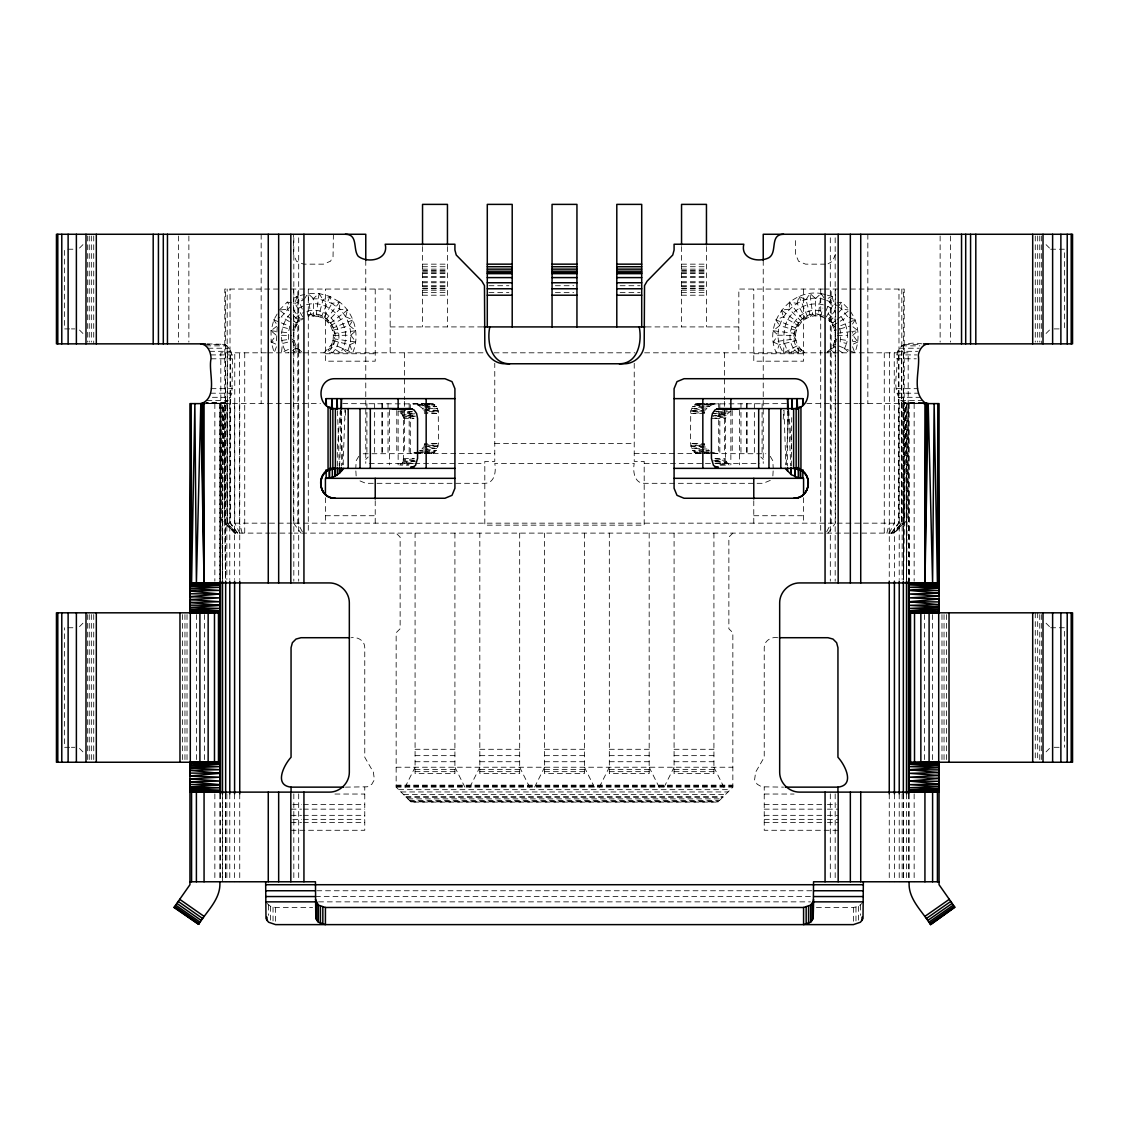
<?xml version="1.0" encoding="UTF-8"?>
<svg xmlns="http://www.w3.org/2000/svg" width="1129" height="1129" viewBox="0 0 1129 1129"><rect width="100%" height="100%" fill="white"/><g stroke="black" fill="none" stroke-linecap="round" stroke-linejoin="round"><path stroke-width="0.75" stroke-dasharray="5 3.75" d="M207.2 343.851L224.713 344.359L229.385 348.226L232.08 354.915L232.447 358.796L231.953 393.202L228.298 400.597L222.469 403.617L222.413 582.931L221.016 403.617L220.48 582.931L220.127 403.617L219.816 582.931L219.816 403.617M306.608 304.689C330.783 298.056 353.814 326.041 342.835 348.551L346.786 352.812C354.125 338.7 351.105 320.241 339.646 309.205L339.646 302.092L329.936 296.433L319.084 293.498L307.836 293.498L304.689 298.493M840.202 321.215L847.667 316.783L841.712 309.205L841.726 302.092L837.097 302.868M209.514 403.406L223.373 403.519L222.427 579.417L222.498 403.617M903.539 579.403L904.611 403.236C889.158 393.174 899.192 369.846 896.92 354.915C898.134 342.44 912.274 342.27 921.8 343.851M791.26 465.938L791.711 417.617M307.907 314.864C327.65 308.485 344.387 335.623 329.668 350.371L323.952 352.812L330.966 345.403L333.422 344.486L352.714 352.812C360.165 335.285 354.647 313.834 339.646 302.092L331.954 303.391L318.378 298.832L308.556 298.832M849.855 350.682L854.794 352.812C860.227 339.349 858.929 323.402 850.419 311.477M339.688 466.263L341.113 410.773M343.117 464.852L345.079 408.599M786.151 464.852L788.578 408.599M841.049 316.572C846.778 324.15 848.853 334.255 846.609 343.484L840.202 341.918L840.752 332.829L839.087 326.366L855.175 319.86L849.163 317.404M277.226 327.085L276.478 341.226L271.158 341.988L271.016 330.755L273.825 319.86L278.581 311.477M267.686 352.812L289.109 352.812L285.369 351.175C278.595 338.954 280.994 322.725 291.056 313.043L287.288 309.205L287.274 302.092L291.903 302.868M281.304 322.88L289.913 326.366L288.248 332.829L288.798 341.918L282.391 343.484L281.516 352.812L291.155 348.028M825.384 318.561C809.07 308.288 788.07 328.906 798.034 345.403L783.597 352.812C765.18 326.93 795.917 289.998 825.101 299.75L832.017 296.433L834.783 298.042M783.201 419.141L783.794 410.363M821.093 314.864C799.642 307.921 783.385 339.519 801.915 352.812L801.054 349.567L798.034 345.403L798.372 352.812L801.054 349.567L805.048 352.812M330.585 325.702L345.601 316.783L353.095 319.86L333.619 327.735L330.585 325.702L330.797 322.767L347.549 310.08L339.646 309.205L331.954 303.391L329.936 296.433L323.021 299.75L318.561 316.614C330.656 319.592 337.105 334.579 330.966 345.403L331.912 347.379L340.605 352.812L342.835 348.551M827.359 351.726C835.531 346.095 837.676 334.128 832.666 325.702L832.877 322.767L828.855 318.688L835.135 310.588L827.867 306.354M337.289 449.032L340.295 410.363M431.433 453.421L436.415 450.513L438.489 443.471L438.25 410.998L436.415 406.539L433.268 403.956L342.524 403.617M786.476 403.617L695.732 403.956L692.585 406.539L690.75 410.998L690.511 443.471L692.585 450.513L697.567 453.421M783.597 352.812C784.429 339.264 781.24 323.219 793.122 313.043C801.025 305.253 813.007 302.078 823.718 304.943M405.593 410.617L398.833 411.168L402.587 415.035L403.476 418.563L403.476 458.402L402.898 461.338L399.864 465.049L408.557 465.275M720.443 465.275L729.136 465.049L726.102 461.338L725.524 458.402L725.524 418.563L726.737 414.498L731.253 410.519M772.857 475.93L773.196 470.031M835.46 254.194L832.539 261.236L828.079 263.819M329.936 296.433L321.836 315.824L318.561 316.614L316.318 314.328L319.084 293.498L313.467 298.508L313.467 315.951L308.372 316.614L306.128 308.132M823.916 315.824L820.628 316.614L818.398 314.328L821.164 293.498C789.693 288.347 762.767 323.924 776.286 352.812L779.236 344.754L796.185 340.619L794.026 338.982L773.224 341.988L778.163 335.172L795.62 335.511L794.026 338.982M301.641 351.726C291.875 345.079 291.028 329.724 299.51 321.652L300.145 318.688L293.865 310.588L305.282 304.943M801.576 321.652L789.354 309.205L781.451 310.08L798.203 322.767L801.576 321.652L802.225 318.688L789.354 302.092L797.046 303.391L805.683 318.561L802.225 318.688M886.858 533.114L889.426 523.164M820.628 316.614L822.872 308.132M302.713 316.981L294.979 303.391L296.983 296.433L304.745 294.33M797.046 303.391L799.064 296.433L805.979 299.75L810.439 316.614L807.164 315.824L799.064 296.433M345.601 316.783L347.549 310.08M837.055 338.982L834.895 340.619L835.502 344.486L833.978 347.379L830.013 349.567L834.458 352.812L837.083 349.313L842.686 352.812L846.609 343.484M332.632 330.416L349.411 325.646L355.903 330.755L335.045 333.267L332.632 330.416L333.619 327.735M851.308 331.559L837.125 333.267L834.698 330.416L835.7 327.735L832.877 322.767L826.753 319.592M825.962 310.927L832.017 296.433L827.359 295.177M784.457 343.484L787.435 351.175L791.175 352.812L793.235 348.028C782.044 329.682 801.632 304.844 822.039 311.322M292.552 329.922L294.302 330.416L293.3 327.735L298.239 320.368L300.145 318.688L303.616 318.561L296.123 322.767L293.215 320.551L297.901 315.81L303.673 312.437M405.113 787.139L415.077 767.226M469.862 787.139L479.825 767.226M534.61 787.139L544.573 767.226M599.372 787.139L609.321 767.226M664.12 787.139L674.084 767.226M889.257 533.114L894.239 523.164M826.682 531.703L831.17 523.164L831.17 289.052M805.683 318.561L807.164 315.824M339.646 302.092L326.775 318.688L323.317 318.561L331.954 303.391M826.287 316.981L834.021 303.391L832.017 296.433M805.979 299.75L809.916 293.498L815.533 298.508L815.533 315.951L818.398 314.328M292.34 341.043L295.615 348.282L298.987 349.567L296.292 352.812L292.609 350.371M349.411 325.646L353.095 319.86M855.175 319.86L851.478 325.646L857.984 330.755L852.903 335.172L852.522 341.226L857.842 341.988L852.903 335.172L852.635 331.404L857.984 330.755M891.317 533.114L898.359 523.164L898.359 352.812M271.158 341.988L277.155 344.754L274.206 352.812L271.158 341.988L276.097 335.172L271.016 330.755L277.522 325.646L273.825 319.86L279.837 317.404M828.051 533.114L835.404 523.164L835.404 289.052M891.628 533.114L898.98 523.164L898.98 289.052M333.38 335.511L350.837 335.172L355.776 341.988L334.974 338.982L333.38 335.511L335.045 333.267M421.964 449.046L423.516 446.985L437.544 448.439L421.964 449.046L419.762 450.852L423.135 451.134M707.036 408.006L705.484 410.053L691.456 408.599L707.036 408.006L711.877 404.817L718.693 403.617L718.693 453.421L706.246 453.096M358.726 456.342L356.143 460.815L355.804 468.366M838.438 306.34L841.726 302.092L848.5 308.937M796.368 330.416L779.589 325.646L773.097 330.755L793.955 333.267L796.368 330.416L795.38 327.735L775.905 319.86L783.399 316.783L798.415 325.702L795.38 327.735M279.371 310.08L287.274 302.092L290.562 306.34L281.333 316.783L291.635 322.908M816.394 907.476L853.397 907.476L858.379 906.389L862.02 903.398M903.51 523.164L893.9 533.114L903.595 523.164L903.595 289.052M308.372 316.614L310.602 314.328L307.836 293.498L313.467 298.508M810.439 316.614L812.682 314.328L809.916 293.498M330.797 322.767L327.424 321.652L339.646 309.205M835.7 327.735L829.49 321.652L835.643 315.4M837.944 313.043L841.712 309.205L848.048 309.91M79.51 248.07L82.925 244.654M79.51 626.623L82.925 623.208M365.768 459.404L368.153 457.019M732.848 533.114L728.868 537.108L728.868 628.754L732.848 632.734L732.848 787.139L717.917 802.084L411.083 802.084L396.152 787.139L396.152 632.734L400.132 628.754L400.132 537.108L396.152 533.114M1046.075 333.464L1049.49 330.049M1046.075 751.858L1049.49 748.442M815.533 298.508L821.164 293.498L825.807 294.754M350.837 335.172L355.903 330.755M770.274 480.389L763.232 483.311L644.193 483.311C634.046 483.268 632.804 470.962 634.23 463.384L494.77 463.384C496.195 470.962 494.954 483.268 484.807 483.311L365.768 483.311L358.726 480.389M832.877 322.767L835.785 320.551L828.093 313.806M837.111 319.563L848.556 310.898M333.422 344.486L332.815 340.619L334.974 338.982M293.611 349.68L295.615 348.282L295.967 345.403L294.373 346.278M791.175 352.812L797.681 348.282L801.054 349.567M293.3 327.735L296.334 325.702L296.123 322.767M837.365 322.908L832.666 325.702M294.217 298.042L296.983 296.433L303.899 299.75L294.979 303.391M310.602 314.328L313.467 315.951L316.318 314.328M331.912 347.379L327.946 349.567L332.392 352.812C349.581 335.581 330.035 303.87 306.961 311.322M332.815 340.619L349.764 344.754L355.776 341.988M857.842 341.988L851.845 344.754L854.794 352.812M827.458 352.206L831.734 350.371L833.978 347.379L833.033 345.403L835.502 344.486M834.698 330.416L836.448 329.922M839.962 328.92L850.193 326.013M424.829 451.261L434.961 452.094L417.123 452.221L410.307 453.421L410.307 403.617L423.276 403.886M281.798 340.45L288.332 339.504M363.185 453.759L494.77 453.421M345.46 787.139L367.348 786.8L371.808 784.232L374.391 779.758L373.389 772.208L364.766 757.263L364.766 647.679C364.879 640.764 357.667 636.516 351.331 637.716M425.125 405.904L436.415 406.539L422.147 408.204L418.676 405.537L413.285 403.815L423.177 403.702M719.836 464.711L727.768 463.779L715.8 463.469M711.439 418.563L725.679 416.954L713.429 416.107M414.399 458.769L403.321 460.011L415.571 460.858M280.952 309.91L287.288 309.205M414.865 413.764L402.587 415.035L415.684 415.881M412.283 411.845L401.035 412.988L413.158 413.44M703.833 449.37L692.585 450.513L704.242 450.753M711.679 415.98L726.737 414.498L713.98 413.68M415.655 461.154L402.263 462.467L413.426 463.186M415.585 416.149L403.378 417.264L414.414 418.266M703.847 446.886L690.75 446.04L704.708 444.755L690.511 443.471L704.609 443.471M417.123 452.221L433.268 453.082L424.25 453.322M704.171 451.261L694.039 452.094L711.877 452.221L714.996 453.11L706.458 453.293M705.865 451.134L709.238 450.852L705.484 446.985L691.456 448.439L707.036 449.046M424.857 409.686L438.25 410.998L424.236 411.986L438.489 413.581L424.391 413.581M713.429 460.858L725.679 460.011L714.601 458.769M424.786 409.418L437.544 408.599L422.147 408.204L423.192 409.517M704.609 413.581L690.511 413.581L704.708 412.283L690.75 410.998L703.847 410.152M425.153 446.886L438.25 446.04L424.292 444.755L438.489 443.471L424.391 443.471M715.574 463.186L726.737 462.467L713.345 461.154M713.5 411.521L728.022 410.702M704.75 453.322L695.732 453.082L711.877 452.221M424.264 406.849L436.415 406.539M712.385 413.581L727.768 413.186L716.675 411.887M413.2 463.469L401.232 463.779L409.164 464.711M422.839 404.21L415.881 404.38L422.825 404.591M424.575 404.168L433.268 403.956L424.941 403.9M714.883 415.909L726.102 415.627M402.898 461.338L414.117 461.069M704.242 406.299L692.585 406.539L703.833 407.682M705.907 406.257L709.238 406.186L705.865 405.918M419.762 450.852L423.093 450.781M424.758 450.753L436.415 450.513L425.167 449.37M837.266 335.468L847.526 335.285M403.095 416.149L414.16 416.022M690.75 446.04L704.99 445.87M424.829 403.688L431.433 403.617M209.288 403.321L224.389 403.236L225.461 579.403M209.472 403.575L223.373 403.519L225.433 579.417L225.405 289.052M908.52 582.931L907.984 403.617L906.587 582.931L906.531 403.617L904.611 403.236L919.316 403.194M919.726 403.476L905.627 403.519L903.567 579.417L903.51 352.812M208.357 403.547L223.373 403.519M704.496 403.942L695.732 403.956L711.877 404.817L694.039 404.958L704.171 405.777M706.246 403.942L714.996 403.928L706.274 403.773M422.754 453.096L414.004 453.11L422.542 453.293M424.504 453.096L433.268 453.082M67.909 249.213L74.881 249.213M1050.633 249.213L1057.605 249.213M1059.355 249.213L1064.576 249.213L1064.576 328.906M422.542 264.158L447.451 264.158M681.549 264.158L706.458 264.158M825.497 264.158L805.57 264.158L798.528 261.236L795.606 254.194L795.606 237.584M422.542 266.726L447.451 266.726M681.549 266.726L706.458 266.726M422.542 269.139L447.451 269.139M681.549 269.139L706.458 269.139M422.542 270.593L447.451 270.593M681.549 270.593L706.458 270.593M422.542 271.2L447.451 271.2M681.549 271.2L706.458 271.2M422.542 272.781L447.451 272.781M681.549 272.781L706.458 272.781M422.542 273.641L447.451 273.641M681.549 273.641L706.458 273.641M422.542 276.605L447.451 276.605M681.549 276.605L706.458 276.605M422.542 277.607L447.451 277.607M681.549 277.607L706.458 277.607M422.542 281.756L447.451 281.756M681.549 281.756L706.458 281.756M422.542 282.758L447.451 282.758M681.549 282.758L706.458 282.758M422.542 285.722L447.451 285.722M488.956 285.722L508.883 285.722M555.369 285.722L573.631 285.722M620.117 285.722L640.044 285.722M681.549 285.722L706.458 285.722M422.542 286.583L447.451 286.583M681.549 286.583L706.458 286.583M422.542 288.163L447.451 288.163M681.549 288.163L706.458 288.163M422.542 288.77L447.451 288.77M681.549 288.77L706.458 288.77M823.422 289.052L738.832 289.052L738.832 352.812M824.255 289.052L857.744 289.052M859.113 289.052L904.202 289.052L904.202 523.164L293.596 523.164L293.596 289.052M422.542 290.224L447.451 290.224M681.549 290.224L706.458 290.224M422.542 292.637L447.451 292.637M488.956 292.637L508.883 292.637M555.369 292.637L573.631 292.637M620.117 292.637L640.044 292.637M681.549 292.637L706.458 292.637M422.542 295.205L447.451 295.205M681.549 295.205L706.458 295.205M390.168 326.916L482.803 326.916M646.197 326.916L738.832 326.916M69.645 328.906L64.424 328.906L64.424 249.213M71.395 328.906L74.881 328.906M1054.119 328.906L1061.091 328.906M204.956 344.359L224.713 344.359M904.287 344.359L920.756 344.359M205.817 345.855L227.225 345.855M901.775 345.855L919.881 345.855M207.976 348.226L229.385 348.226M899.615 348.226L919.373 348.226M209.641 351.317L231.05 351.317M897.95 351.317L917.708 351.317M266.388 352.812L220.818 352.812L220.818 519.171L234.761 533.114L270.014 533.114M290.548 352.812L301.26 352.812M302.967 352.812L484.369 352.812M494.065 352.812L634.935 352.812M644.631 352.812L822.533 352.812M824.255 352.812L908.182 352.812L908.182 519.171L894.239 533.114L294.062 533.114M325.42 353.744L375.223 353.744M753.777 353.744L803.58 353.744M210.686 354.915L232.08 354.915M896.92 354.915L916.677 354.915M211.038 358.796L232.447 358.796M896.553 358.796L916.311 358.796M211.038 388.672L232.447 388.672M896.553 388.672L917.962 388.672M210.544 393.202L231.953 393.202M897.047 393.202L918.456 393.202M212.407 397.309L230.528 397.309M898.472 397.309L919.881 397.309M206.889 400.597L228.298 400.597M900.702 400.597L922.111 400.597M225.475 402.771L205.718 402.771L224.389 403.236M923.282 402.771L903.525 402.771L924.143 403.138M206.24 403.617L320.438 403.617M806.826 403.617L835.248 403.617M836.462 403.617L857.899 403.617M859.113 403.617L922.76 403.617M403.476 418.563L414.047 418.563M714.953 418.563L725.524 418.563M494.77 443.471L634.23 443.471M634.23 453.421L765.815 453.759M403.476 458.402L414.047 458.402M714.953 458.402L725.524 458.402M369.268 463.384L413.031 463.384M414.78 463.384L484.807 463.384M644.193 463.384L714.22 463.384M715.969 463.384L759.732 463.384M325.42 515.727L375.223 515.727M753.777 515.727L803.58 515.727M292.044 523.164L224.798 523.164L224.798 289.052L390.168 289.052L390.168 352.812M271.158 533.114L292.355 533.114M67.909 627.752L74.881 627.752M1050.633 627.752L1057.605 627.752M1059.355 627.752L1064.576 627.752L1064.576 747.299M777.669 637.716C771.333 636.516 764.121 640.764 764.234 647.679L764.234 757.263L755.611 772.208L754.609 779.758L757.192 784.232L761.652 786.8L783.54 787.139M69.645 747.299L64.424 747.299L64.424 627.752M71.395 747.299L74.881 747.299M1054.119 747.299L1061.091 747.299M415.077 749.289L454.916 749.289M479.825 749.289L519.679 749.289M544.573 749.289L584.427 749.289M609.321 749.289L649.175 749.289M674.084 749.289L713.923 749.289M415.077 755.654L454.916 755.654M479.825 755.654L519.679 755.654M544.573 755.654L584.427 755.654M609.321 755.654L649.175 755.654M674.084 755.654L713.923 755.654M415.077 761.722L454.916 761.722M479.825 761.722L519.679 761.722M544.573 761.722L584.427 761.722M609.321 761.722L649.175 761.722M674.084 761.722L713.923 761.722M396.152 767.226L732.848 767.226M415.077 769.555L454.916 769.555M479.825 769.555L519.679 769.555M544.573 769.555L584.427 769.555M609.321 769.555L649.175 769.555M674.084 769.555L713.923 769.555M415.077 771.671L454.916 771.671M479.825 771.671L519.679 771.671M544.573 771.671L584.427 771.671M609.321 771.671L649.175 771.671M674.084 771.671L713.923 771.671M396.152 785.149L732.848 785.149M396.152 785.812L732.848 785.812M396.152 786.49L732.848 786.49M396.152 787.139L732.848 787.139M398.664 789.665L730.336 789.665M400.95 791.951L728.05 791.951M334.932 794.04L364.766 794.04M764.234 794.04L794.068 794.04M403.589 794.59L725.411 794.59M405.89 796.891L723.11 796.891M406.101 797.102L722.899 797.102M407.865 798.866L721.135 798.866M409.333 800.334L719.667 800.334M410.236 801.237L718.764 801.237M410.857 801.858L718.143 801.858M292.806 804.398L301.584 804.398M303.334 804.398L364.766 804.398M764.234 804.398L825.666 804.398M827.416 804.398L836.194 804.398M291.056 809.154L301.584 809.154M303.334 809.154L364.766 809.154M764.234 809.154L825.666 809.154M827.416 809.154L837.944 809.154M291.056 815.336L301.584 815.336M303.334 815.336L364.766 815.336M764.234 815.336L825.666 815.336M827.416 815.336L837.944 815.336M292.806 819.358L301.584 819.358M303.334 819.358L364.766 819.358M764.234 819.358L825.666 819.358M827.416 819.358L837.944 819.358M291.056 822.547L301.584 822.547M303.334 822.547L364.766 822.547M764.234 822.547L825.666 822.547M827.416 822.547L837.944 822.547M291.056 830.281L364.766 830.281L364.766 787.139M837.944 830.281L764.234 830.281L764.234 787.139M316.783 890.753L812.217 890.753M315.457 896.553L812.217 896.553M318.547 901.859L810.453 901.859M266.98 903.398L270.621 906.389L275.603 907.476L312.606 907.476M695.732 453.082L704.496 453.096M919.528 403.575L905.627 403.519L906.573 579.417L906.502 403.617M904.611 403.236L919.966 403.392M690.75 410.998L704.99 411.168M424.01 445.87L438.25 446.04M281.474 335.285L291.734 335.468M697.567 403.617L704.538 403.745M398.833 411.168L412.17 411.45M705.907 450.781L709.238 450.852M423.812 410.646L438.25 410.998M714.883 461.069L726.102 461.338M716.971 411.605L729.136 411.916M424.546 404.634L434.961 404.958L418.676 405.537L423.516 405.819M271.016 330.755L276.365 331.404M281.7 332.039L288.248 332.829M313.467 315.951L318.561 316.614M840.668 339.504L847.202 340.45M834.895 340.619L836.66 341.043M282.687 327.114L289.038 328.92M826.71 300.3L837.323 305.606M273.825 319.86L278.807 321.878M838.861 345.94L848.613 350.145M773.224 341.988L779.236 344.754M812.682 314.328L815.533 315.951M294.768 324.771L296.334 325.702M798.372 352.812L794.689 350.371L793.235 348.028M291.945 338.982L294.104 340.619M280.444 310.898L291.889 319.563M773.097 330.755L778.163 335.172M839.524 307.3L841.712 309.205M1046.075 244.654L1049.49 248.07M1046.075 623.208L1049.49 626.623M760.847 457.019L763.232 459.404M79.51 330.049L82.925 333.464M79.51 748.442L82.925 751.858M293.357 315.4L299.51 321.652M844.915 348.551L847.865 351.754M770.274 456.342L772.857 460.815L773.196 468.366M793.955 333.267L795.62 335.511M293.596 523.164L300.949 533.114M237.372 533.114L230.02 523.164L230.02 289.052M237.683 533.114L230.641 523.164L230.641 352.812M775.905 319.86L779.589 325.646M821.164 293.498L824.311 298.493M319.084 293.498L323.021 299.75M321.836 315.824L323.317 318.561M302.318 531.703L297.83 523.164L297.83 289.052M713.923 767.226L723.887 787.139M649.175 767.226L659.138 787.139M584.427 767.226L594.39 787.139M519.679 767.226L529.628 787.139M454.916 767.226L464.88 787.139M239.743 533.114L234.761 523.164L234.761 352.812M296.983 296.433L303.038 310.927M349.764 344.754L352.714 352.812M781.451 310.08L783.399 316.783M298.987 349.567L299.834 352.812L295.615 348.282L296.292 352.812M242.142 533.114L239.574 523.164L239.574 352.812M828.855 318.688L829.49 321.652M326.775 318.688L327.424 321.652M356.143 475.93L355.804 470.031M788.705 410.363L791.711 449.032M798.203 322.767L798.415 325.702M345.206 410.363L345.799 419.141M788.155 410.716L790.78 465.938M340.506 410.363L342.849 464.852M783.978 410.363L785.883 464.852M337.5 410.773L339.293 466.263M337.289 452.348L337.345 466.206M909.184 582.931L908.492 403.617M789.354 302.092L789.354 309.205M1041.333 236.003L1041.333 343.851M1041.333 614.571L1041.333 760.48M1039.753 236.003L1039.753 342.101M1039.753 614.571L1039.753 760.48M1037.678 236.003L1037.678 342.101M1037.678 612.821L1037.678 760.48M1035.279 236.003L1035.279 342.101M1035.279 612.821L1035.279 760.48M950.533 236.003L950.533 342.101M946.441 614.571L946.441 760.48M944.042 614.571L944.042 760.48M941.981 614.571L941.981 760.48M940.132 236.003L940.132 342.101M932.385 614.571L932.385 760.48M924.468 614.571L924.468 760.48M914.151 403.617L914.151 581.167M914.151 793.885L914.151 881.777M909.184 403.617L909.184 580.377M909.184 793.885L909.184 880.041M908.52 793.885L908.492 880.027M906.502 793.885L906.502 881.777M903.525 793.885L903.525 880.027M903.341 403.617L903.341 579.417M903.341 793.885L903.341 880.027M902.142 403.617L902.142 579.417M902.142 793.885L902.142 880.027M901.817 289.052L901.817 523.164L893.039 533.114L901.521 523.164L901.521 352.812M899.22 403.617L899.22 579.417M899.22 793.885L899.22 881.777M894.239 352.812L894.408 579.417M894.408 793.885L894.408 881.777M889.426 352.812L889.257 579.417M889.257 793.885L889.257 881.777M884.275 352.812L884.275 533.114M867.834 234.267L867.834 403.617M860.439 905.091L860.439 915.365M858.379 906.389L858.379 923.522M855.965 907.194L855.965 924.341M853.397 907.476L853.397 924.623M835.178 237.796L835.178 581.167M835.178 793.885L835.178 880.027M830.309 237.796L830.309 581.167M830.309 793.885L830.309 880.027M820.712 289.052L820.712 533.114M803.58 289.052L803.58 361.181L753.777 361.181L753.777 289.052M803.58 497.72L803.58 523.164M787.576 410.73L787.576 466.023M763.232 260.418L763.232 463.384M762.089 403.617L762.089 453.421M754.355 403.617L754.355 453.421M753.777 500.74L753.777 523.164M747.158 403.617L747.158 453.421M746.622 403.617L746.622 453.421M740.963 403.617L740.963 453.421M739.608 410.363L739.608 464.852M732.213 410.49L732.213 453.421M730.858 410.843L730.858 464.88M724.381 352.812L724.381 399.652M724.381 401.388L724.381 453.421M719.836 403.617L719.836 453.421M713.923 533.114L713.923 773.563L674.084 773.563L674.084 533.114M706.458 246.574L706.458 326.916M681.549 246.574L681.549 326.916M649.175 533.114L649.175 773.563L609.321 773.563L609.321 533.114M634.23 363.27L634.23 461.394L644.193 461.394L644.193 525.154L484.807 525.154L484.807 461.394L494.77 461.394L494.77 363.27M584.427 533.114L584.427 773.563L544.573 773.563L544.573 533.114M519.679 533.114L519.679 773.563L479.825 773.563L479.825 533.114M454.916 533.114L454.916 773.563L415.077 773.563L415.077 533.114M447.451 246.574L447.451 326.916M422.542 246.574L422.542 326.916M409.164 403.617L409.164 453.421M404.619 352.812L404.619 399.652M404.619 401.388L404.619 453.421M398.142 410.843L398.142 464.88M396.787 410.49L396.787 453.421M389.392 410.363L389.392 464.852M388.037 403.617L388.037 453.421M382.378 403.617L382.378 453.421M381.842 403.617L381.842 453.421M375.223 289.052L375.223 361.181L325.42 361.181L325.42 289.052M375.223 500.74L375.223 523.164M374.645 403.617L374.645 453.421M366.911 403.617L366.911 453.421M365.768 260.418L365.768 463.384M341.424 410.73L341.424 466.023M333.394 234.267L333.041 256.763L330.472 261.236L323.43 264.158L303.503 264.158L296.461 261.236L293.54 254.194L293.54 234.267M325.42 497.72L325.42 523.164M308.288 289.052L308.288 533.114M298.691 237.796L298.691 581.167M298.691 793.885L298.691 880.027M293.822 237.796L293.822 581.167M293.822 793.885L293.822 880.027M275.603 907.476L275.603 924.623M273.035 907.194L273.035 924.341M270.621 906.389L270.621 923.522M268.561 905.091L268.561 915.365M261.166 234.267L261.166 403.617M244.725 352.812L244.725 533.114M239.743 403.617L239.743 579.417M239.743 793.885L239.743 881.777M234.592 403.617L234.592 579.417M234.592 793.885L234.592 881.777M229.78 403.617L229.78 579.417M229.78 793.885L229.78 881.777M227.479 352.812L227.479 523.164L236.102 533.114L227.183 523.164L227.183 289.052M226.858 403.617L226.858 579.417M226.858 793.885L226.858 881.777M225.49 352.812L225.659 579.417M225.659 793.885L225.659 881.777M225.475 793.885L225.475 880.027M222.498 881.777L222.498 793.885L222.413 880.027M220.508 403.617L220.508 579.417M220.508 793.885L220.508 881.777M219.816 793.885L219.816 880.041M214.849 403.617L214.849 581.167M214.849 793.885L214.849 880.027M204.532 614.571L204.532 760.48M196.615 614.571L196.615 760.48M188.868 236.003L188.868 342.101M187.019 614.571L187.019 760.48M184.958 614.571L184.958 760.48M182.559 614.571L182.559 760.48M178.467 236.003L178.467 342.101M93.721 236.003L93.721 343.851M93.721 614.571L93.721 760.48M91.322 236.003L91.322 342.101M91.322 614.571L91.322 760.48M89.247 236.003L89.247 342.101M89.247 614.571L89.247 760.48M87.667 236.003L87.667 342.101M87.667 614.571L87.667 760.48M235.072 533.114L225.405 523.164L235.1 533.114"/><path stroke-width="1.5" d="M219.816 881.777C221.242 898.853 206.776 911.032 198.676 924.341L173.993 907.476L189.94 884.713L189.94 762.244L189.968 770.345L219.816 773.309L189.94 775.976L189.94 762.244L189.94 775.976L219.816 777.175L189.94 778.897L189.94 792.121L329.4 792.121C340.069 792.191 349.397 782.863 349.327 772.208L349.327 602.858C349.397 592.189 340.069 582.86 329.4 582.931L189.94 582.931L189.94 596.662L219.816 597.876L189.94 599.584L189.94 612.821L189.94 602.463L219.816 601.743L189.94 599.584M793.616 498.256C808.392 498.919 814.15 476.946 800.941 470.285L800.941 406.68L796.143 408.388L796.143 468.591C813.699 470.708 811.285 499.131 793.616 498.256L684.047 498.256L676.991 495.335L674.084 488.292L674.084 388.672L676.991 381.63L684.047 378.709L793.616 378.709C812.965 377.989 812.598 409.333 793.616 408.599L718.481 408.599L714.953 409.94L712.385 413.581L711.439 418.563L711.439 458.402L713.5 465.444L718.481 468.366M797.215 497.818C811.158 494.996 812.231 473.39 798.612 469.227L798.612 407.738L796.128 408.388M939.06 599.033L909.184 601.743L939.06 601.926L939.06 612.821L939.06 599.033L909.184 597.876L939.06 596.126L939.06 582.931L799.6 582.931C788.931 582.86 779.603 592.189 779.673 602.858L779.673 772.208C779.603 782.863 788.931 792.191 799.6 792.121L939.06 792.121L939.06 778.403L909.184 777.189L939.06 775.482L939.06 762.244L939.06 772.589L909.184 773.323L939.06 775.482M924.933 402.771L925.851 403.18L924.933 582.931L928.207 403.617L923.367 403.42L926.782 403.448L924.933 582.931L924.933 402.771C911.202 391.509 920.389 369.973 918.314 354.915C919.288 349.835 922.675 344.147 928.391 343.851M924.736 403.603L928.207 403.617L932.596 582.931L934.135 403.617L937.423 582.931L937.818 403.617L939.06 593.247L909.184 594.009L939.06 596.126M189.94 596.662L219.816 594.009L189.94 593.769L191.182 403.617L191.577 582.931L194.865 403.617L196.404 582.931L200.793 403.617L205.012 403.547M791.246 467.66L791.189 474.561L798.344 477.835L802.846 478.329L802.846 469.664M791.796 408.994L791.895 398.636L792.318 409.051M939.032 784.034L939.06 778.403L909.184 781.056L939.032 784.034L939.06 792.121L939.032 784.034L909.184 784.655L938.961 786.49L938.806 792.121L938.961 786.49L909.184 787.746L938.778 788.635L938.806 792.121M190.194 612.821L190.067 607.571L219.816 608.432L190.265 609.646L190.194 612.821L190.067 607.571L219.816 605.342L189.94 602.463M189.94 781.776L219.816 784.655L189.968 784.472L189.94 792.121L190.067 786.885L219.816 787.746L190.265 788.959L190.194 792.121L189.94 781.776L219.816 781.056L189.94 778.897M939.06 582.931L938.933 588.153L909.184 587.306L938.721 586.078L938.806 582.931L939.032 590.552L909.184 590.396L939.06 593.247M938.806 762.244L938.933 767.494L909.184 766.619L938.735 765.406L938.806 762.244L938.933 767.494L909.184 769.71L939.06 772.589M339.646 467.985L339.519 473.192L334.988 476.269L329.442 478.075L326.154 478.329L326.154 469.664M341.156 409.037L341.424 398.636L341.424 409.008M795.31 468.083L795.084 476.763L794.731 468.083M796.862 409.051L797.13 398.636L797.568 409.008M189.968 591.031L219.816 590.396L190.039 588.576L190.194 582.931L189.968 591.031L219.816 594.009M190.194 762.244L190.222 765.744L219.816 766.619L190.039 767.875L190.194 762.244L190.039 767.875L219.816 769.71L189.968 770.345M335.228 467.646L334.988 476.269L334.65 467.646M336.823 408.98L337.105 398.636L337.444 409.037M938.961 607.134L909.184 608.432L938.778 609.279L938.806 612.821L939.032 604.678L909.184 605.342L938.961 607.134L938.806 612.821L939.032 604.678L909.184 601.743M800.757 469.551L800.503 478.202L800.136 469.551M802.634 405.551L802.846 398.636L674.084 398.636M329.71 469.438L329.442 478.075L329.089 469.438M331.559 408.994L331.87 398.636L332.293 408.98M813.205 901.422L810.622 905.091L803.58 907.476L803.58 924.623L810.622 922.224L813.205 918.569L813.543 899.319M813.205 918.569L813.543 881.777L939.06 881.777M190.561 584.737L190.956 582.931L219.816 583.439L191.069 583.58L190.561 584.737L219.816 584.935L190.222 586.431L190.194 582.931M190.561 764.037L190.956 762.244L219.816 762.752L191.069 762.894L190.561 764.037L219.816 764.248L190.222 765.744M938.439 790.328L937.931 791.471L909.184 791.612L938.044 792.121L938.439 790.328L909.184 790.131L938.778 788.635M938.453 610.987L937.931 612.144L909.184 612.299L938.044 612.821L938.453 610.987L909.184 610.817L938.778 609.279M265.654 881.777L265.992 918.569L268.561 922.224L275.603 924.623L853.397 924.623L860.439 922.224L863.008 918.569L863.346 881.777M339.349 467.985L339.519 473.192L343.809 468.366M410.519 468.366L415.5 465.444L417.561 458.402L417.561 418.563L416.615 413.581L414.047 409.94L410.519 408.599L335.384 408.599C316.388 409.333 316.035 377.989 335.384 378.709L444.953 378.709L452.009 381.63L454.916 388.672L454.916 488.292L452.009 495.335L444.953 498.256L335.384 498.256C316.078 499.103 316.233 467.519 335.384 468.366L335.384 408.599M936.774 612.821L938.044 612.821M190.956 582.931L192.226 582.931M190.956 762.244L192.226 762.244M936.774 792.121L938.044 792.121M335.384 498.256C320.608 498.919 314.85 476.946 328.059 470.285L328.059 406.68L332.857 408.388L332.857 468.591C317.461 470.497 316.501 494.77 331.785 497.818M204.067 402.771L204.067 582.931L201.682 403.547C218.462 396.462 208.018 371.949 211.038 358.796C211.038 352.474 207.792 344.387 200.609 343.851M924.806 916.452L949.291 899.319M926.288 918.569L950.773 901.422L939.06 884.713L939.06 762.244L939.032 769.893L909.184 769.71M927.657 920.544L952.142 903.398L950.773 901.422M928.842 922.224L953.328 905.091M929.76 923.522L954.231 906.389M954.809 907.194L930.522 924.623L954.809 907.194L952.142 903.398M327.749 470.468L335.384 468.366M734.033 409.361L739.608 408.599M783.653 234.267C769.075 234.366 778.022 252.388 768.722 257.835C758.349 262.902 740.243 258.908 743.813 244.231L674.084 244.231L674.084 250.059L672.743 255.041L647.115 281.163L644.532 285.623L644.193 343.851C644.264 354.506 634.935 363.834 624.266 363.764L504.734 363.764C494.065 363.834 484.736 354.506 484.807 343.851L484.468 285.623L481.885 281.163L456.257 255.041L454.916 250.059L454.916 244.231L385.187 244.231C389.053 259.797 367.828 263.833 358.218 256.255C352.714 249.453 358.443 234.366 345.347 234.267M619.285 363.764C638.125 363.834 642.26 341.579 639.212 326.916M785.29 787.139L837.944 787.139C855.613 785.234 844.788 764.601 837.944 757.263L837.944 647.679L836.617 642.697L832.976 639.056L827.994 637.716L779.405 637.716M909.184 590.396L938.933 588.153L938.806 582.931M219.816 784.655L190.067 786.885L190.194 792.121M405.89 409.277L412.339 408.938L389.392 408.599M714.953 467.039L718.213 466.912M393.09 408.91L410.519 408.599M909.184 583.439L938.044 582.931L938.368 584.483L909.184 583.439L936.774 582.931L938.368 584.483L909.184 584.935L938.721 586.078M219.816 612.299L190.956 612.821L190.632 611.255L219.816 612.299L192.226 612.821L190.632 611.255L219.816 610.817L190.265 609.646M909.184 762.752L938.044 762.244L938.368 763.797L909.184 762.752L936.774 762.244L938.368 763.797L909.184 764.248L938.735 765.406M219.816 791.612L190.956 792.121L190.632 790.568L219.816 791.612L192.226 792.121L190.632 790.568L219.816 790.131L190.265 788.959M191.591 583.086L219.816 582.931M937.409 612.652L909.184 612.821L1072.55 612.821L1072.55 762.244L909.184 762.244M191.591 762.4L219.816 762.244L56.45 762.244L56.45 612.821L219.816 612.821M909.184 792.121L937.395 791.965M204.264 403.603L200.793 403.617L204.067 582.931L202.585 403.349M487.291 264.158L512.199 264.158M552.053 264.158L576.947 264.158M616.801 264.158L641.709 264.158M487.291 266.726L512.199 266.726M552.053 266.726L576.947 266.726M616.801 266.726L641.709 266.726M487.291 269.139L512.199 269.139M552.053 269.139L576.947 269.139M616.801 269.139L641.709 269.139M487.291 271.2L512.199 271.2M552.053 271.2L576.947 271.2M616.801 271.2L641.709 271.2M487.291 272.781L512.199 272.781M552.053 272.781L576.947 272.781M616.801 272.781L641.709 272.781M487.291 273.641L512.199 273.641M552.053 273.641L576.947 273.641M616.801 273.641L641.709 273.641M487.291 277.607L512.199 277.607M552.053 277.607L576.947 277.607M616.801 277.607L641.709 277.607M487.291 282.758L512.199 282.758M552.053 282.758L576.947 282.758M616.801 282.758L641.709 282.758M487.291 288.77L512.199 288.77M552.053 288.77L576.947 288.77M616.801 288.77L641.709 288.77M487.291 295.205L512.199 295.205M552.053 295.205L576.947 295.205M616.801 295.205L641.709 295.205M483.833 326.916L645.167 326.916M205.549 343.851L56.45 343.851L56.45 234.267L365.768 234.267L365.768 260.418M923.451 343.851L1072.55 343.851L1072.55 234.267L763.232 234.267L763.232 260.418M326.154 405.565L326.154 398.636L454.916 398.636M204.532 403.617L189.94 403.617L189.94 612.821L189.968 605.158L219.816 605.342M924.468 403.617L939.06 403.617L939.06 612.821L939.06 601.926M329.513 468.366L454.916 468.366M674.084 468.366L799.487 468.366M454.916 478.329L325.42 478.329L325.42 494.446M674.084 478.329L803.58 478.329L803.58 494.446M349.595 637.716L301.006 637.716L296.024 639.056L292.383 642.697L291.056 647.679L291.056 757.263C284.212 764.601 273.387 785.234 291.056 787.139L343.71 787.139M189.94 881.777L315.457 881.777L315.795 918.569L318.378 922.224L325.42 924.623L325.42 907.476L318.378 905.091L315.457 899.319M265.654 884.713L315.019 884.713M315.457 884.713L813.543 884.713M813.981 884.713L863.346 884.713M265.654 890.753L315.019 890.753M813.981 890.753L863.346 890.753M265.654 896.553L315.019 896.553M813.981 896.553L863.346 896.553M265.654 901.859L315.019 901.859M813.981 901.859L863.346 901.859M325.42 907.476L803.58 907.476M219.816 773.309L189.94 773.083L189.94 762.244M909.184 781.056L939.06 781.296L939.06 792.121M718.481 408.599L736.644 408.797L716.661 408.938L730.562 409.277M190.222 586.431L219.816 587.306L190.039 588.576L189.94 582.931L189.94 593.769M410.787 466.912L414.047 467.039M909.184 610.817L937.931 612.144M191.069 583.58L219.816 584.935M909.184 790.131L937.931 791.471M191.069 762.894L219.816 764.248M793.616 408.599L793.616 468.366L798.612 469.227M509.715 363.764C490.875 363.834 486.74 341.579 489.788 326.916M793.616 468.366L801.251 470.468M332.857 408.388L330.402 407.738L330.388 469.227M925.851 403.18L926.782 403.448M179.709 899.319L204.194 916.452M178.227 901.422L202.712 918.569M176.858 903.398L201.343 920.544M175.672 905.091L200.158 922.224M174.769 906.389L199.24 923.522M174.191 907.194L198.676 924.341M785.191 468.366L791.189 474.561L790.85 467.66M930.324 924.341C922.224 911.032 907.758 898.853 909.184 881.777M788.07 408.994L787.576 398.636L787.576 409.008M326.154 398.636L326.436 405.551M797.13 398.636L797.286 409.192M798.189 467.279L798.344 477.835M331.87 398.636L331.94 409.135M332.307 468.606L332.363 477.355M337.105 398.636L337.134 409.037M337.345 467.942L337.373 474.872M1071.195 234.267L1071.195 343.851M1071.195 612.821L1071.195 762.244M1067.215 234.267L1067.215 343.851M1067.215 612.821L1067.215 762.244M1060.879 234.267L1060.879 343.851M1060.879 612.821L1060.879 762.244M1052.623 234.267L1052.623 343.851M1052.623 612.821L1052.623 762.244M1043.013 234.267L1043.013 343.851M1043.013 612.821L1043.013 762.244M1032.696 234.267L1032.696 343.851M1032.696 612.821L1032.696 762.244M975.809 234.267L975.809 343.851M970.573 234.267L970.573 343.851M965.704 234.267L965.704 343.851M961.541 234.267L961.541 343.851M949.023 612.821L949.023 762.244M938.707 612.821L938.707 762.244M937.423 792.121L937.423 881.777M932.596 792.121L932.596 881.777M929.096 612.821L929.096 762.244M924.933 792.121L924.933 881.777M920.855 612.821L920.855 762.244M914.518 612.821L914.518 762.244M910.538 612.821L910.538 762.244M909.184 582.127L909.184 792.883M908.492 581.167L908.492 793.885M906.502 581.167L906.502 793.885M903.341 581.167L903.341 793.885M899.22 581.167L899.22 793.885M894.408 581.167L894.408 793.885M889.257 581.167L889.257 793.885M862.02 917.115L862.02 920.544M860.735 234.267L860.735 582.931M860.735 792.121L860.735 881.777M850.335 234.267L850.335 582.931M850.335 792.121L850.335 881.777M838.17 234.267L838.17 582.931M838.17 792.121L838.17 881.777M837.944 787.139L837.944 792.318M825.059 234.267L825.059 582.931M825.059 792.121L825.059 881.777M812.203 903.398L812.203 920.544M810.622 905.091L810.622 922.224M808.562 906.389L808.562 923.522M806.162 907.194L806.162 924.341M802.846 398.636L802.846 405.565M787.576 467.759L787.576 471.216M780.802 408.599L780.802 468.366M768.962 408.599L768.962 468.366M758.688 408.599L758.688 468.366M753.777 478.329L753.777 499.018M730.858 398.636L730.858 409.093M706.458 244.81L706.458 204.377L681.549 204.377L681.549 244.81M702.831 398.636L702.831 468.366M641.709 326.916L641.709 204.377L616.801 204.377L616.801 326.916M576.947 326.916L576.947 204.377L552.053 204.377L552.053 326.916M512.199 326.916L512.199 204.377L487.291 204.377L487.291 326.916M447.451 244.81L447.451 204.377L422.542 204.377L422.542 244.81M426.169 398.636L426.169 468.366M398.142 398.636L398.142 409.093M375.223 478.329L375.223 499.018M370.312 408.599L370.312 468.366M360.038 408.599L360.038 468.366M348.198 408.599L348.198 468.366M341.424 467.759L341.424 471.216M322.838 907.194L322.838 924.341M320.438 906.389L320.438 923.522M318.378 905.091L318.378 922.224M316.797 903.398L316.797 920.544M315.795 901.422L315.795 918.569M303.941 234.267L303.941 582.931M303.941 792.121L303.941 881.777M291.056 787.139L291.056 792.318M290.83 234.267L290.83 582.931M290.83 792.121L290.83 881.777M278.665 234.267L278.665 582.931M278.665 792.121L278.665 881.777M268.265 234.267L268.265 582.931M268.265 792.121L268.265 881.777M266.98 917.115L266.98 920.544M239.743 581.167L239.743 793.885M234.592 581.167L234.592 793.885M229.78 581.167L229.78 793.885M225.659 581.167L225.659 793.885M222.498 581.167L222.498 793.885M220.508 581.167L220.508 793.885M219.816 582.127L219.816 792.868M218.462 612.821L218.462 762.244M214.482 612.821L214.482 762.244M208.145 612.821L208.145 762.244M204.067 792.121L204.067 881.777M199.904 612.821L199.904 762.244M196.404 792.121L196.404 881.777M191.577 792.121L191.577 881.777M190.293 612.821L190.293 762.244M179.977 612.821L179.977 762.244M167.459 234.267L167.459 343.851M163.296 234.267L163.296 343.851M158.427 234.267L158.427 343.851M153.191 234.267L153.191 343.851M96.304 234.267L96.304 343.851M96.304 612.821L96.304 762.244M85.987 234.267L85.987 343.851M85.987 612.821L85.987 762.244M76.377 234.267L76.377 343.851M76.377 612.821L76.377 762.244M68.121 234.267L68.121 343.851M68.121 612.821L68.121 762.244M61.785 234.267L61.785 343.851M61.785 612.821L61.785 762.244M57.805 234.267L57.805 343.851M57.805 612.821L57.805 762.244"/></g></svg>
